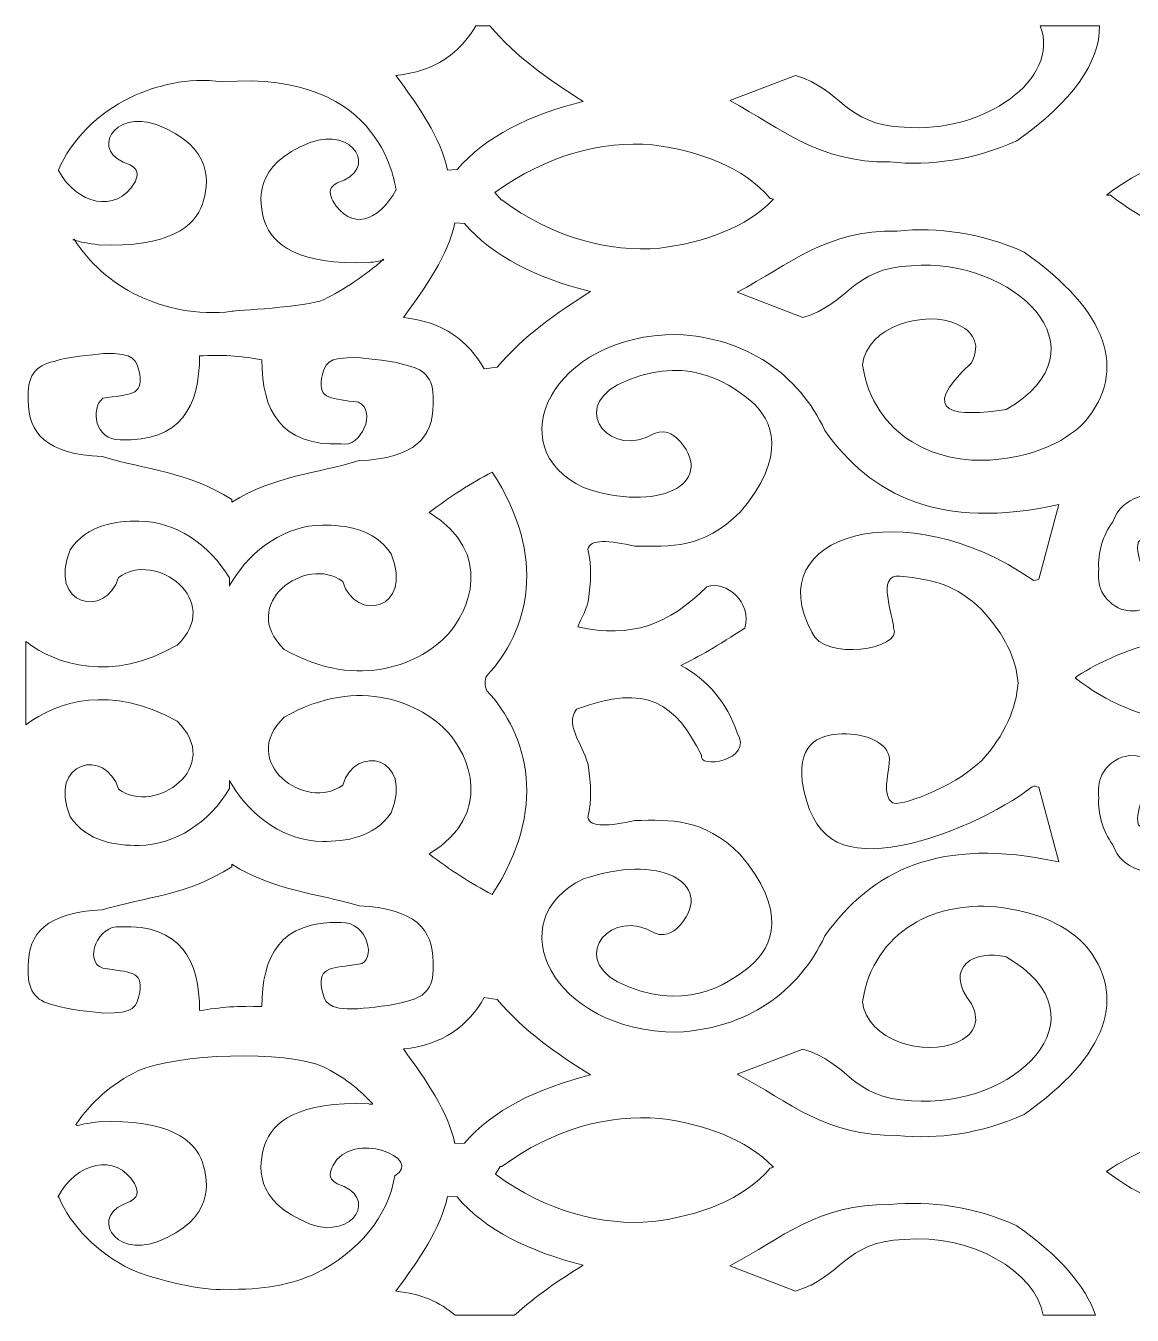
# Model space of a CAD drawing. Header units: millimetres. Extents: x -1200 to 1200, y -590 to 590.
# Drawn here: x -1200 to -187, y -590 to 590 of the extents above; entities that cross this region are included whole.
import ezdxf

# ---------------------------------------------------------------- set-up
doc = ezdxf.new("R2010")
doc.units = ezdxf.units.MM
doc.header["$MEASUREMENT"] = 0
doc.layers.add('Layer 1', color=7, linetype='Continuous')

msp = doc.modelspace()

# ---------------------------------------------------------------- linework, layer by layer
at = {"layer": 'Layer 1', "color": 250, "lineweight": 20}
for points, knots in [([(-775.9781, 589.9318), (-775.9781, 589.9318), (-788.021, 589.9318), (-788.021, 589.9318), (-802.9443, 565.066), (-825.4285, 547.9809), (-861.1898, 544.5518), (-840.2256, 515.7103), (-820.1787, 487.6484), (-814.0749, 457.8819), (-814.0749, 457.8819), (-805.3076, 458.3576), (-805.3076, 458.3576), (-779.2579, 488.5972), (-739.3215, 508.2886), (-689.882, 520.7629), (-721.1553, 540.3065), (-751.1872, 561.3795), (-775.2476, 589.8291), (-775.2476, 589.8291), (-775.9781, 589.9318), (-775.9781, 589.9318)], [0, 0, 0, 0, 0.142857143, 0.142857143, 0.142857143, 0.285714286, 0.285714286, 0.285714286, 0.428571429, 0.428571429, 0.428571429, 0.571428571, 0.571428571, 0.571428571, 0.714285714, 0.714285714, 0.714285714, 0.857142857, 0.857142857, 0.857142857, 1, 1, 1, 1]), ([(-217.1412, 589.9318), (-217.1412, 589.9318), (-271.428, 589.9318), (-271.428, 589.9318), (-252.4008, 541.0465), (-323.4967, 490.9151), (-395.9649, 497.1263), (-451.7402, 499.3249), (-452.6725, 532.2368), (-495.5931, 544.4256), (-495.5931, 544.4256), (-555.5419, 521.4191), (-555.5419, 521.4191), (-507.3106, 495.8034), (-475.1441, 464.5637), (-409.2288, 465.3302), (-371.4525, 461.5596), (-332.7595, 466.9468), (-292.8405, 484.6276), (-242.2624, 520.5175), (-216.9175, 556.1161), (-217.1412, 589.9318)], [0, 0, 0, 0, 0.142857143, 0.142857143, 0.142857143, 0.285714286, 0.285714286, 0.285714286, 0.428571429, 0.428571429, 0.428571429, 0.571428571, 0.571428571, 0.571428571, 0.714285714, 0.714285714, 0.714285714, 0.857142857, 0.857142857, 0.857142857, 1, 1, 1, 1]), ([(-1156.8723, 394.0302), (-1156.5064, 394.2694), (-1156.1393, 394.5085), (-1155.7716, 394.7471), (-1142.7, 373.4179), (-1121.9575, 355.0646), (-1097.4185, 342.9809), (-1074.3199, 332.3846), (-1043.3523, 324.0559), (-1011.095, 328.732), (-1010.3556, 329.2144), (-942.1813, 332.5662), (-927.557, 339.2748), (-909.053, 348.3868), (-889.0637, 361.2262), (-872.7945, 376.2217), (-872.7945, 376.2217), (-872.3009, 375.4002), (-872.3009, 375.4002), (-876.5002, 374.5595), (-881.0704, 373.8448), (-886.0631, 373.2706), (-950.6955, 370.1964), (-974.7809, 390.5956), (-981.1954, 410.3552), (-987.222, 428.9184), (-992.1873, 462.3317), (-939.8145, 483.1352), (-899.4048, 497.6255), (-876.7031, 458.0239), (-914.9767, 446.2852), (-925.2987, 440.842), (-920.8088, 434.2546), (-919.0816, 429.811), (-902.1846, 401.9826), (-877.6731, 409.857), (-860.9903, 440.0775), (-861.9857, 438.9632), (-869.4099, 550.3654), (-1019.9559, 538.6263), (-1052.2123, 543.3023), (-1081.0748, 535.0413), (-1104.1736, 524.4452), (-1134.2416, 509.6386), (-1158.6097, 485.4205), (-1170.1486, 457.8456), (-1170.1486, 457.8456), (-1170.0465, 457.548), (-1170.0465, 457.548), (-1153.4241, 426.3643), (-1117.5616, 417.9284), (-1100.4482, 446.1127), (-1098.7207, 450.5559), (-1094.2306, 457.1436), (-1104.5529, 462.5866), (-1142.8262, 474.3255), (-1120.1252, 513.9272), (-1079.7147, 499.4364), (-1027.3424, 478.6334), (-1032.307, 445.2201), (-1038.3332, 426.6565), (-1044.748, 406.8973), (-1068.8338, 386.4979), (-1133.4662, 389.5723), (-1142.5704, 390.6188), (-1150.2646, 392.1334), (-1156.8723, 394.0302)], [0, 0, 0, 0, 0.045454545, 0.045454545, 0.045454545, 0.090909091, 0.090909091, 0.090909091, 0.136363636, 0.136363636, 0.136363636, 0.181818182, 0.181818182, 0.181818182, 0.227272727, 0.227272727, 0.227272727, 0.272727273, 0.272727273, 0.272727273, 0.318181818, 0.318181818, 0.318181818, 0.363636364, 0.363636364, 0.363636364, 0.409090909, 0.409090909, 0.409090909, 0.454545455, 0.454545455, 0.454545455, 0.5, 0.5, 0.5, 0.545454545, 0.545454545, 0.545454545, 0.590909091, 0.590909091, 0.590909091, 0.636363636, 0.636363636, 0.636363636, 0.681818182, 0.681818182, 0.681818182, 0.727272727, 0.727272727, 0.727272727, 0.772727273, 0.772727273, 0.772727273, 0.818181818, 0.818181818, 0.818181818, 0.863636364, 0.863636364, 0.863636364, 0.909090909, 0.909090909, 0.909090909, 0.954545455, 0.954545455, 0.954545455, 1, 1, 1, 1]), ([(-41.797, 432.7108), (-63.3892, 371.0315), (-149.5375, 388.6012), (-207.0723, 434.9285), (-207.0723, 434.9285), (-210.6809, 434.9762), (-210.6809, 434.9762), (-152.5685, 479.9192), (-67.9083, 495.638), (-47.8659, 432.706), (-47.8659, 432.706), (-41.797, 432.7108), (-41.797, 432.7108)], [0, 0, 0, 0, 0.25, 0.25, 0.25, 0.5, 0.5, 0.5, 0.75, 0.75, 0.75, 1, 1, 1, 1]), ([(-764.9131, 430.507), (-764.9131, 430.507), (-770.6436, 437.2269), (-770.6436, 437.2269), (-723.5302, 471.6732), (-672.786, 484.9693), (-626.3469, 480.903), (-584.6576, 475.8603), (-542.2497, 460.5843), (-518.6441, 431.9324), (-517.6471, 431.689), (-516.6477, 431.4515), (-515.6491, 431.214), (-539.8221, 405.3123), (-580.0296, 391.3078), (-619.591, 386.5235), (-666.1752, 382.4438), (-717.0894, 395.8329), (-764.3262, 430.5177), (-764.3262, 430.5177), (-764.9131, 430.507), (-764.9131, 430.507)], [0, 0, 0, 0, 0.142857143, 0.142857143, 0.142857143, 0.285714286, 0.285714286, 0.285714286, 0.428571429, 0.428571429, 0.428571429, 0.571428571, 0.571428571, 0.571428571, 0.714285714, 0.714285714, 0.714285714, 0.857142857, 0.857142857, 0.857142857, 1, 1, 1, 1]), ([(-798.5523, 409.0683), (-772.5023, 378.8284), (-732.5666, 359.137), (-683.1259, 346.663), (-714.3997, 327.1194), (-744.4329, 306.0463), (-768.4915, 277.5972), (-768.4915, 277.5972), (-780.3417, 275.9309), (-780.3417, 275.9309), (-795.2575, 301.643), (-817.9288, 319.3739), (-854.4349, 322.8741), (-833.4691, 351.7151), (-813.424, 379.7772), (-807.3197, 409.544), (-807.3197, 409.544), (-798.5523, 409.0683), (-798.5523, 409.0683)], [0, 0, 0, 0, 0.166666667, 0.166666667, 0.166666667, 0.333333333, 0.333333333, 0.333333333, 0.5, 0.5, 0.5, 0.666666667, 0.666666667, 0.666666667, 0.833333333, 0.833333333, 0.833333333, 1, 1, 1, 1]), ([(-548.7874, 346.0066), (-548.7874, 346.0066), (-488.8375, 323), (-488.8375, 323), (-445.9176, 335.1891), (-444.9842, 368.101), (-389.2095, 370.2996), (-296.8044, 378.2195), (-206.607, 294.5335), (-302.6736, 238.6316), (-348.1178, 232.2904), (-385.7603, 233.5505), (-334.3649, 281.6197), (-324.8225, 299.9441), (-334.5249, 310.8635), (-347.0993, 316.6449), (-376.8047, 330.3023), (-430.203, 315.1504), (-434.0671, 279.6584), (-424.4071, 214.5082), (-365.5461, 185.6533), (-306.614, 193.5769), (-279.8283, 197.178), (-252.6445, 205.5555), (-230.8245, 227.2242), (-190.811, 274.983), (-209.6485, 328.5586), (-286.0858, 382.7978), (-326.0042, 400.4787), (-364.6964, 405.8663), (-402.4732, 402.0958), (-468.3894, 402.8617), (-500.555, 371.6226), (-548.7874, 346.0066)], [0, 0, 0, 0, 0.090909091, 0.090909091, 0.090909091, 0.181818182, 0.181818182, 0.181818182, 0.272727273, 0.272727273, 0.272727273, 0.363636364, 0.363636364, 0.363636364, 0.454545455, 0.454545455, 0.454545455, 0.545454545, 0.545454545, 0.545454545, 0.636363636, 0.636363636, 0.636363636, 0.727272727, 0.727272727, 0.727272727, 0.818181818, 0.818181818, 0.818181818, 0.909090909, 0.909090909, 0.909090909, 1, 1, 1, 1]), ([(-541.7735, 38.7598), (-565.8017, 23.0777), (-584.7825, 12.0932), (-600.4045, 4.597), (-576.3284, -8.0975), (-558.2709, -29.5192), (-548.8183, -57.1465), (-532.8774, -83.0495), (-586.0565, -90.5887), (-581.4514, -77.4404), (-605.2885, -30.8306), (-630.8755, -10.8109), (-695.8583, -35.602), (-707.8871, -50.4531), (-687.5304, -70.7854), (-685.0481, -88.4981), (-682.9823, -103.2359), (-681.4652, -118.2291), (-685.6956, -134.4677), (-683.1566, -144.124), (-666.1514, -142.5142), (-642.4908, -137.2693), (-609.3743, -137.1083), (-580.6861, -134.2971), (-546.0292, -168.4255), (-502.8521, -219.4689), (-515.1778, -252.6796), (-537.3552, -270.9595), (-558.1903, -288.1328), (-599.2534, -314.2142), (-658.3922, -284.9125), (-701.9646, -261.2756), (-663.4748, -216.5558), (-624.8255, -240.2514), (-611.3982, -245.1421), (-605.4283, -237.1165), (-600.6139, -232.7716), (-568.5842, -193.8147), (-621.6592, -167.2887), (-689.4746, -190.8254), (-767.7857, -227.6952), (-718.9076, -330.6849), (-604.0439, -331.0061), (-539.9235, -327.8793), (-492.8251, -294.5546), (-468.5623, -243.0237), (-426.0513, -183.1064), (-363.1546, -151.3672), (-254.5583, -175.2847), (-254.5583, -175.2847), (-272.6807, -106.9647), (-272.6807, -106.9647), (-274.8326, -106.6647), (-276.5803, -104.9499), (-278.7712, -106.6266), (-306.0957, -127.5349), (-360.0146, -155.004), (-408.1869, -161.7309), (-453.4402, -168.0502), (-480.9318, -154.6945), (-489.2338, -101.7729), (-493.7009, -64.5879), (-471.1394, -57.4973), (-448.7471, -58.0871), (-427.6789, -58.6418), (-407.4847, -68.2777), (-409.6202, -84.2311), (-410.5984, -96.0557), (-416.2504, -114.5719), (-406.7286, -121.1746), (-401.5445, -124.7694), (-353.5692, -109.4012), (-324.9952, -82.4554), (-303.6901, -59.4511), (-293.5399, -34.3148), (-291.6765, -11.7536), (-293.5399, 10.8078), (-303.6901, 32.5161), (-324.9952, 55.5204), (-349.1731, 78.3207), (-367.6612, 83.0322), (-399.8509, 86.1751), (-422.617, 88.3981), (-405.0297, 49.2301), (-405.8276, 38.855), (-396.4656, 19.475), (-469.9521, 7.9056), (-480.4851, 35.0033), (-529.4594, 124.5704), (-394.9868, 163.467), (-278.7712, 83.1205), (-276.5803, 81.4438), (-274.8326, 83.1584), (-272.6807, 83.4582), (-272.6807, 83.4582), (-254.5583, 151.7786), (-254.5583, 151.7786), (-363.1546, 127.8607), (-426.0513, 159.6003), (-468.5623, 219.5174), (-492.8251, 271.0482), (-539.9235, 304.3729), (-604.0439, 307.4999), (-718.9076, 307.1788), (-767.7857, 204.1887), (-689.4746, 167.319), (-621.6592, 143.7824), (-568.5842, 170.3082), (-600.6139, 209.2652), (-605.4283, 213.61), (-611.3982, 221.6356), (-624.8255, 216.7449), (-663.4748, 193.0497), (-701.9646, 237.7695), (-658.3922, 261.4061), (-599.2534, 290.7078), (-558.1903, 264.6266), (-537.3552, 247.4534), (-515.1778, 229.1732), (-502.8521, 195.9624), (-546.0292, 144.919), (-580.6861, 110.7909), (-609.3743, 113.6018), (-642.4908, 113.7629), (-666.1514, 119.0077), (-683.1566, 120.6179), (-685.6956, 110.9615), (-681.4652, 94.7227), (-682.9823, 79.7295), (-685.0481, 64.9917), (-686.184, 56.8865), (-691.061, 48.2336), (-694.8668, 39.8071), (-644.8957, 29.1918), (-611.6619, 41.8671), (-576.7448, 76.375), (-558.8743, 82.8858), (-535.1303, 62.0941), (-541.7735, 38.7598)], [0, 0, 0, 0, 0.02173913, 0.02173913, 0.02173913, 0.043478261, 0.043478261, 0.043478261, 0.065217391, 0.065217391, 0.065217391, 0.086956522, 0.086956522, 0.086956522, 0.108695652, 0.108695652, 0.108695652, 0.130434783, 0.130434783, 0.130434783, 0.152173913, 0.152173913, 0.152173913, 0.173913043, 0.173913043, 0.173913043, 0.195652174, 0.195652174, 0.195652174, 0.217391304, 0.217391304, 0.217391304, 0.239130435, 0.239130435, 0.239130435, 0.260869565, 0.260869565, 0.260869565, 0.282608696, 0.282608696, 0.282608696, 0.304347826, 0.304347826, 0.304347826, 0.326086957, 0.326086957, 0.326086957, 0.347826087, 0.347826087, 0.347826087, 0.369565217, 0.369565217, 0.369565217, 0.391304348, 0.391304348, 0.391304348, 0.413043478, 0.413043478, 0.413043478, 0.434782609, 0.434782609, 0.434782609, 0.456521739, 0.456521739, 0.456521739, 0.47826087, 0.47826087, 0.47826087, 0.5, 0.5, 0.5, 0.52173913, 0.52173913, 0.52173913, 0.543478261, 0.543478261, 0.543478261, 0.565217391, 0.565217391, 0.565217391, 0.586956522, 0.586956522, 0.586956522, 0.608695652, 0.608695652, 0.608695652, 0.630434783, 0.630434783, 0.630434783, 0.652173913, 0.652173913, 0.652173913, 0.673913043, 0.673913043, 0.673913043, 0.695652174, 0.695652174, 0.695652174, 0.717391304, 0.717391304, 0.717391304, 0.739130435, 0.739130435, 0.739130435, 0.760869565, 0.760869565, 0.760869565, 0.782608696, 0.782608696, 0.782608696, 0.804347826, 0.804347826, 0.804347826, 0.826086957, 0.826086957, 0.826086957, 0.847826087, 0.847826087, 0.847826087, 0.869565217, 0.869565217, 0.869565217, 0.891304348, 0.891304348, 0.891304348, 0.913043478, 0.913043478, 0.913043478, 0.934782609, 0.934782609, 0.934782609, 0.956521739, 0.956521739, 0.956521739, 0.97826087, 0.97826087, 0.97826087, 1, 1, 1, 1]), ([(-984.0523, 284.1119), (-983.8408, 238.3727), (-967.1617, 205.1201), (-911.354, 207.2971), (-893.3686, 203.0661), (-878.1029, 237.6913), (-895.471, 245.3449), (-919.3673, 249.0488), (-932.6702, 247.516), (-929.2327, 267.2784), (-926.0728, 280.7035), (-925.308, 286.9389), (-896.0935, 286.2934), (-883.7814, 284.6136), (-865.4427, 283.9851), (-850.768, 279.0181), (-833.2673, 275.3728), (-825.7381, 265.3559), (-827.25, 243.4306), (-826.6329, 213.6983), (-844.3618, 193.9454), (-894.7888, 191.9815), (-934.7755, 179.96), (-971.7416, 178.4959), (-1011.479, 153.876), (-1011.479, 153.876), (-1011.4805, 156.316), (-1011.4805, 156.316), (-1051.9851, 182.1573), (-1089.5248, 183.4634), (-1130.1853, 195.6882), (-1180.6131, 197.6521), (-1198.3414, 217.4045), (-1197.725, 247.1375), (-1199.2371, 269.0617), (-1191.7072, 279.0798), (-1174.2068, 282.7251), (-1159.532, 287.6912), (-1141.1931, 288.3199), (-1128.8817, 289.9998), (-1099.6675, 290.6456), (-1098.9027, 284.4104), (-1095.7423, 270.9849), (-1092.3048, 251.2225), (-1105.6079, 252.755), (-1129.504, 249.0512), (-1140.83, 239.7968), (-1137.0462, 210.6579), (-1113.6201, 211.0033), (-1057.8132, 208.8263), (-1041.1344, 242.0792), (-1040.9224, 287.8184), (-1021.9655, 289.1216), (-1003.0086, 287.8863), (-984.0523, 284.1119)], [0, 0, 0, 0, 0.055555556, 0.055555556, 0.055555556, 0.111111111, 0.111111111, 0.111111111, 0.166666667, 0.166666667, 0.166666667, 0.222222222, 0.222222222, 0.222222222, 0.277777778, 0.277777778, 0.277777778, 0.333333333, 0.333333333, 0.333333333, 0.388888889, 0.388888889, 0.388888889, 0.444444444, 0.444444444, 0.444444444, 0.5, 0.5, 0.5, 0.555555556, 0.555555556, 0.555555556, 0.611111111, 0.611111111, 0.611111111, 0.666666667, 0.666666667, 0.666666667, 0.722222222, 0.722222222, 0.722222222, 0.777777778, 0.777777778, 0.777777778, 0.833333333, 0.833333333, 0.833333333, 0.888888889, 0.888888889, 0.888888889, 0.944444444, 0.944444444, 0.944444444, 1, 1, 1, 1]), ([(-1200.0421, 26.4057), (-1200.0421, 26.4057), (-1200.0421, -49.911), (-1200.0421, -49.911), (-1172.185, -28.4024), (-1121.273, -12.402), (-1061.5521, -46.4994), (-1018.2931, -87.532), (-1081.5904, -133.8136), (-1115.127, -108.5803), (-1126.4625, -70.4346), (-1180.3158, -82.8084), (-1159.5003, -133.8902), (-1143.6901, -157.1117), (-1117.3192, -160.2927), (-1096.4894, -160.1455), (-1063.0951, -159.9073), (-1032.1881, -139.0145), (-1013.5621, -108.1636), (-1013.5621, -108.1636), (-1013.5693, -100.7483), (-1013.5693, -100.7483), (-1012.8699, -102.0034), (-1012.1489, -103.2391), (-1011.4093, -104.4634), (-1011.4079, -104.4605), (-1011.4072, -104.4587), (-1011.4054, -104.4556), (-1011.4054, -104.4556), (-1011.4054, -104.4702), (-1011.4054, -104.4702), (-992.7787, -135.3146), (-961.8753, -156.201), (-928.487, -156.4382), (-907.6562, -156.5862), (-881.2853, -153.4053), (-865.4749, -130.1835), (-844.6594, -79.1015), (-898.5122, -66.7285), (-909.8484, -104.874), (-943.3834, -130.1069), (-1006.6819, -83.8258), (-963.422, -42.7931), (-894.2385, -3.2934), (-836.8682, -31.0252), (-813.4769, -56.6677), (-795.5961, -76.2683), (-769.9231, -130.6402), (-830.6577, -167.959), (-811.5195, -183.024), (-792.3812, -194.7787), (-773.2419, -205.0292), (-721.9185, -127.8604), (-739.8676, -59.0461), (-778.0535, -18.5258), (-780.0485, -13.6425), (-780.3715, -9.2095), (-778.0526, -4.9807), (-739.8669, 35.5401), (-721.9189, 104.3547), (-773.2419, 181.5231), (-792.3812, 171.2722), (-811.5195, 159.5179), (-830.6577, 144.4529), (-769.9231, 107.1337), (-795.5961, 52.7621), (-813.4769, 33.1612), (-836.8682, 7.5191), (-894.2385, -20.213), (-963.422, 19.2867), (-1006.6819, 60.3193), (-943.3834, 106.6006), (-909.8484, 81.3679), (-898.5122, 43.2221), (-844.6594, 55.5951), (-865.4749, 106.6771), (-881.2853, 129.899), (-907.6562, 133.0801), (-928.487, 132.932), (-961.8753, 132.6947), (-992.7787, 111.8082), (-1011.4054, 80.9641), (-1011.4054, 80.9641), (-1011.4054, 80.9491), (-1011.4054, 80.9491), (-1011.4072, 80.9524), (-1011.4079, 80.9541), (-1011.4093, 80.957), (-1012.1489, 79.733), (-1012.8699, 78.4969), (-1013.5693, 77.2421), (-1013.5693, 77.2421), (-1013.5621, 84.6573), (-1013.5621, 84.6573), (-1032.1881, 115.5084), (-1063.0951, 136.4009), (-1096.4894, 136.639), (-1117.3192, 136.7863), (-1143.6901, 133.6052), (-1159.5003, 110.3841), (-1180.3158, 59.3019), (-1126.4625, 46.9285), (-1115.127, 85.0738), (-1081.5904, 110.3071), (-1018.2931, 64.0259), (-1061.5521, 22.9932), (-1121.273, -11.1044), (-1172.185, 4.897), (-1200.0421, 26.4057)], [0, 0, 0, 0, 0.027777778, 0.027777778, 0.027777778, 0.055555556, 0.055555556, 0.055555556, 0.083333333, 0.083333333, 0.083333333, 0.111111111, 0.111111111, 0.111111111, 0.138888889, 0.138888889, 0.138888889, 0.166666667, 0.166666667, 0.166666667, 0.194444444, 0.194444444, 0.194444444, 0.222222222, 0.222222222, 0.222222222, 0.25, 0.25, 0.25, 0.277777778, 0.277777778, 0.277777778, 0.305555556, 0.305555556, 0.305555556, 0.333333333, 0.333333333, 0.333333333, 0.361111111, 0.361111111, 0.361111111, 0.388888889, 0.388888889, 0.388888889, 0.416666667, 0.416666667, 0.416666667, 0.444444444, 0.444444444, 0.444444444, 0.472222222, 0.472222222, 0.472222222, 0.5, 0.5, 0.5, 0.527777778, 0.527777778, 0.527777778, 0.555555556, 0.555555556, 0.555555556, 0.583333333, 0.583333333, 0.583333333, 0.611111111, 0.611111111, 0.611111111, 0.638888889, 0.638888889, 0.638888889, 0.666666667, 0.666666667, 0.666666667, 0.694444444, 0.694444444, 0.694444444, 0.722222222, 0.722222222, 0.722222222, 0.75, 0.75, 0.75, 0.777777778, 0.777777778, 0.777777778, 0.805555556, 0.805555556, 0.805555556, 0.833333333, 0.833333333, 0.833333333, 0.861111111, 0.861111111, 0.861111111, 0.888888889, 0.888888889, 0.888888889, 0.916666667, 0.916666667, 0.916666667, 0.944444444, 0.944444444, 0.944444444, 0.972222222, 0.972222222, 0.972222222, 1, 1, 1, 1]), ([(-145.5304, 162.8442), (-172.1675, 162.3056), (-195.9535, 160.9381), (-205.1371, 135.967), (-214.2489, 123.2082), (-218.8769, 107.6305), (-217.8575, 93.0098), (-219.3094, 78.3889), (-215.6427, 63.8235), (-196.6824, 55.7937), (-175.0462, 49.8956), (-169.854, 62.6902), (-169.746, 70.4583), (-169.566, 83.4031), (-186.3175, 102.4353), (-181.4601, 117.9968), (-165.5476, 128.4992), (-152.812, 129.2219), (-142.3977, 122.8004), (-128.1257, 114.0001), (-111.4662, 93.4454), (-110.4565, 62.9188), (-108.5395, 59.0317), (-105.0246, 54.6453), (-95.9238, 52.8844), (-81.4749, 46.0893), (-61.1606, 40.0748), (-51.3318, 31.7804), (-43.0357, 24.7784), (-36.5628, 17.2101), (-31.9128, 9.0749), (-29.5481, 3.8645), (-28.0037, -0.7076), (-27.0955, -4.9807), (-27.0955, -4.9807), (-26.1696, -4.9807), (-26.1696, -4.9807), (-26.0139, -7.2423), (-25.9964, -9.4801), (-26.1476, -11.7536), (-25.9964, -14.0273), (-26.0139, -16.264), (-26.1696, -18.5258), (-26.1696, -18.5258), (-27.0953, -18.5258), (-27.0953, -18.5258), (-28.0037, -22.7988), (-29.5481, -27.3708), (-31.9128, -32.5814), (-36.5628, -40.7165), (-43.0357, -48.2849), (-51.3318, -55.2869), (-61.1606, -63.5812), (-81.4749, -69.5957), (-95.9238, -76.3905), (-105.0246, -78.1516), (-108.5395, -82.5378), (-110.4565, -86.425), (-111.4662, -116.9517), (-128.1257, -137.5065), (-142.3977, -146.3069), (-152.812, -152.728), (-165.5476, -152.0053), (-181.4601, -141.5032), (-186.3175, -125.9416), (-169.566, -106.9096), (-169.746, -93.9648), (-169.854, -86.1966), (-175.0462, -73.402), (-196.6824, -79.3001), (-215.6427, -87.3299), (-219.3094, -101.8953), (-217.8575, -116.5162), (-218.8769, -131.137), (-214.2489, -146.7143), (-205.1371, -159.4733), (-195.9535, -184.4445), (-172.1675, -185.812), (-145.5304, -186.3506), (-118.8511, -163.8832), (-57.9349, -112.1843), (3.5644, -111.6949), (47.9744, -111.7435), (99.807, -135.8938), (153.7555, -186.4894), (180.3923, -185.9509), (204.1772, -184.5824), (213.3618, -159.612), (222.4735, -146.8533), (227.1024, -131.2755), (226.0825, -116.655), (227.5347, -102.0341), (223.868, -87.4685), (204.9068, -79.4386), (183.2715, -73.5405), (178.0791, -86.3355), (177.9713, -94.1036), (177.7907, -107.0481), (194.5426, -126.0806), (189.6845, -141.6418), (173.7724, -152.1442), (161.0367, -152.8669), (150.6223, -146.4455), (136.3506, -137.6453), (119.6908, -117.0902), (118.6814, -86.5632), (116.7639, -82.6763), (113.25, -78.2903), (104.1487, -76.5287), (89.6993, -69.7342), (69.3848, -63.7198), (59.5568, -55.4257), (51.2605, -48.4237), (44.7875, -40.8557), (40.1374, -32.7196), (37.7729, -27.5095), (36.2283, -22.9373), (35.3206, -18.6644), (35.3206, -18.6644), (34.3944, -18.6644), (34.3944, -18.6644), (34.2387, -16.4033), (34.2213, -14.1655), (34.3724, -11.8914), (34.2213, -9.618), (34.2387, -7.3805), (34.3944, -5.1192), (34.3944, -5.1192), (35.3199, -5.1192), (35.3199, -5.1192), (36.2283, -0.8465), (37.7729, 3.7257), (40.1374, 8.9361), (44.7875, 17.0719), (51.2605, 24.6399), (59.5568, 31.6419), (69.3848, 39.936), (89.6993, 45.9504), (104.1487, 52.7449), (113.25, 54.5066), (116.7639, 58.8925), (118.6814, 62.7794), (119.6908, 93.3065), (136.3506, 113.8619), (150.6223, 122.6619), (161.0367, 129.0831), (173.7724, 128.3604), (189.6845, 117.8581), (194.5426, 102.2968), (177.7907, 83.2646), (177.9713, 70.3198), (178.0791, 62.5518), (183.2715, 49.757), (204.9068, 55.655), (223.868, 63.6847), (227.5347, 78.2506), (226.0825, 92.8715), (227.1024, 107.492), (222.4735, 123.0695), (213.3618, 135.8284), (204.1772, 160.799), (180.3923, 162.1671), (153.7555, 162.7056), (57.7717, 61.0189), (-57.8568, 62.78), (-145.5304, 162.8442)], [0, 0, 0, 0, 0.018181818, 0.018181818, 0.018181818, 0.036363636, 0.036363636, 0.036363636, 0.054545455, 0.054545455, 0.054545455, 0.072727273, 0.072727273, 0.072727273, 0.090909091, 0.090909091, 0.090909091, 0.109090909, 0.109090909, 0.109090909, 0.127272727, 0.127272727, 0.127272727, 0.145454545, 0.145454545, 0.145454545, 0.163636364, 0.163636364, 0.163636364, 0.181818182, 0.181818182, 0.181818182, 0.2, 0.2, 0.2, 0.218181818, 0.218181818, 0.218181818, 0.236363636, 0.236363636, 0.236363636, 0.254545455, 0.254545455, 0.254545455, 0.272727273, 0.272727273, 0.272727273, 0.290909091, 0.290909091, 0.290909091, 0.309090909, 0.309090909, 0.309090909, 0.327272727, 0.327272727, 0.327272727, 0.345454545, 0.345454545, 0.345454545, 0.363636364, 0.363636364, 0.363636364, 0.381818182, 0.381818182, 0.381818182, 0.4, 0.4, 0.4, 0.418181818, 0.418181818, 0.418181818, 0.436363636, 0.436363636, 0.436363636, 0.454545455, 0.454545455, 0.454545455, 0.472727273, 0.472727273, 0.472727273, 0.490909091, 0.490909091, 0.490909091, 0.509090909, 0.509090909, 0.509090909, 0.527272727, 0.527272727, 0.527272727, 0.545454545, 0.545454545, 0.545454545, 0.563636364, 0.563636364, 0.563636364, 0.581818182, 0.581818182, 0.581818182, 0.6, 0.6, 0.6, 0.618181818, 0.618181818, 0.618181818, 0.636363636, 0.636363636, 0.636363636, 0.654545455, 0.654545455, 0.654545455, 0.672727273, 0.672727273, 0.672727273, 0.690909091, 0.690909091, 0.690909091, 0.709090909, 0.709090909, 0.709090909, 0.727272727, 0.727272727, 0.727272727, 0.745454545, 0.745454545, 0.745454545, 0.763636364, 0.763636364, 0.763636364, 0.781818182, 0.781818182, 0.781818182, 0.8, 0.8, 0.8, 0.818181818, 0.818181818, 0.818181818, 0.836363636, 0.836363636, 0.836363636, 0.854545455, 0.854545455, 0.854545455, 0.872727273, 0.872727273, 0.872727273, 0.890909091, 0.890909091, 0.890909091, 0.909090909, 0.909090909, 0.909090909, 0.927272727, 0.927272727, 0.927272727, 0.945454545, 0.945454545, 0.945454545, 0.963636364, 0.963636364, 0.963636364, 0.981818182, 0.981818182, 0.981818182, 1, 1, 1, 1]), ([(-72.783, -5.7883), (-110.6814, 60.6178), (-209.9084, 14.3335), (-239.6067, -6.8071), (-181.4941, -51.7498), (-108.7286, -63.1842), (-73.393, -7.1077), (-73.393, -7.1077), (-72.783, -5.7883), (-72.783, -5.7883)], [0, 0, 0, 0, 0.333333333, 0.333333333, 0.333333333, 0.666666667, 0.666666667, 0.666666667, 1, 1, 1, 1]), ([(-984.0523, -307.6183), (-983.8408, -261.8791), (-967.1617, -228.6262), (-911.354, -230.8032), (-886.9566, -229.2834), (-877.9944, -266.9426), (-895.471, -268.8514), (-919.3673, -272.5552), (-932.6702, -271.0225), (-929.2327, -290.7848), (-926.0728, -304.21), (-925.308, -310.4454), (-896.0935, -309.7995), (-883.7814, -308.1201), (-865.4427, -307.4916), (-850.768, -302.5245), (-833.2673, -298.8789), (-825.7381, -288.8622), (-827.25, -266.937), (-826.6329, -237.2047), (-844.3618, -217.4519), (-894.7888, -215.4877), (-934.7755, -203.4664), (-971.7416, -202.0023), (-1011.479, -177.3822), (-1011.479, -177.3822), (-1011.4805, -179.8224), (-1011.4805, -179.8224), (-1051.9851, -205.6634), (-1089.5248, -206.9698), (-1130.1853, -219.1947), (-1180.6131, -221.1585), (-1198.3414, -240.911), (-1197.725, -270.644), (-1199.2371, -292.5681), (-1191.7072, -302.5862), (-1174.2068, -306.2315), (-1159.532, -311.1976), (-1141.1931, -311.8263), (-1128.8817, -313.5062), (-1099.6675, -314.1521), (-1098.9027, -307.9165), (-1095.7423, -294.4914), (-1092.3048, -274.7287), (-1105.6079, -276.2614), (-1129.504, -272.5576), (-1147.769, -266.0439), (-1133.8663, -232.4552), (-1113.6201, -234.5097), (-1057.8132, -232.3328), (-1041.1344, -265.5853), (-1040.9224, -311.3246), (-1022.7745, -308.2526), (-1003.9256, -306.772), (-984.0523, -307.6183)], [0, 0, 0, 0, 0.055555556, 0.055555556, 0.055555556, 0.111111111, 0.111111111, 0.111111111, 0.166666667, 0.166666667, 0.166666667, 0.222222222, 0.222222222, 0.222222222, 0.277777778, 0.277777778, 0.277777778, 0.333333333, 0.333333333, 0.333333333, 0.388888889, 0.388888889, 0.388888889, 0.444444444, 0.444444444, 0.444444444, 0.5, 0.5, 0.5, 0.555555556, 0.555555556, 0.555555556, 0.611111111, 0.611111111, 0.611111111, 0.666666667, 0.666666667, 0.666666667, 0.722222222, 0.722222222, 0.722222222, 0.777777778, 0.777777778, 0.777777778, 0.833333333, 0.833333333, 0.833333333, 0.888888889, 0.888888889, 0.888888889, 0.944444444, 0.944444444, 0.944444444, 1, 1, 1, 1]), ([(-548.7874, -369.513), (-548.7874, -369.513), (-488.8375, -346.5064), (-488.8375, -346.5064), (-445.9176, -358.6955), (-444.9842, -391.6072), (-389.2095, -393.8057), (-296.8044, -401.726), (-206.607, -318.04), (-302.6736, -262.1381), (-330.8948, -255.1112), (-361.2852, -270.7704), (-334.3649, -305.1261), (-324.8225, -323.4505), (-334.5249, -334.3699), (-347.0993, -340.1512), (-376.8047, -353.8084), (-430.203, -338.6565), (-434.0671, -303.1648), (-424.4071, -238.0144), (-365.5461, -209.1595), (-306.614, -217.083), (-279.8283, -220.6844), (-252.6445, -229.0619), (-230.8245, -250.7307), (-190.811, -298.4895), (-209.6485, -352.065), (-286.0858, -406.304), (-326.0042, -423.9851), (-364.6964, -429.3727), (-402.4732, -425.602), (-468.3894, -426.3682), (-500.555, -395.1287), (-548.7874, -369.513)], [0, 0, 0, 0, 0.090909091, 0.090909091, 0.090909091, 0.181818182, 0.181818182, 0.181818182, 0.272727273, 0.272727273, 0.272727273, 0.363636364, 0.363636364, 0.363636364, 0.454545455, 0.454545455, 0.454545455, 0.545454545, 0.545454545, 0.545454545, 0.636363636, 0.636363636, 0.636363636, 0.727272727, 0.727272727, 0.727272727, 0.818181818, 0.818181818, 0.818181818, 0.909090909, 0.909090909, 0.909090909, 1, 1, 1, 1]), ([(-798.5523, -432.5748), (-772.5023, -402.3347), (-732.5666, -382.6434), (-683.1259, -370.1694), (-714.3997, -350.6258), (-744.4329, -329.5524), (-768.4915, -301.1036), (-768.4915, -301.1036), (-780.3417, -299.4373), (-780.3417, -299.4373), (-795.2575, -325.1493), (-817.9288, -342.8803), (-854.4349, -346.3806), (-833.4691, -375.2213), (-813.424, -403.2835), (-807.3197, -433.0503), (-807.3197, -433.0503), (-798.5523, -432.5748), (-798.5523, -432.5748)], [0, 0, 0, 0, 0.166666667, 0.166666667, 0.166666667, 0.333333333, 0.333333333, 0.333333333, 0.5, 0.5, 0.5, 0.666666667, 0.666666667, 0.666666667, 0.833333333, 0.833333333, 0.833333333, 1, 1, 1, 1]), ([(-1018.8736, -566.3839), (-981.0792, -566.8712), (-957.4103, -562.2539), (-934.3121, -551.6575), (-896.2496, -532.9143), (-867.6922, -499.0918), (-862.3631, -462.4694), (-834.5657, -447.0727), (-901.337, -419.181), (-919.0816, -453.3174), (-920.8088, -457.761), (-925.2987, -464.3482), (-914.9767, -469.7916), (-876.7031, -481.5304), (-899.4048, -521.132), (-939.8145, -506.6416), (-992.1873, -485.8381), (-987.222, -452.4245), (-981.1954, -433.8615), (-974.7809, -414.102), (-950.6955, -393.7028), (-886.0631, -396.777), (-885.0017, -396.899), (-883.9653, -397.0292), (-882.9413, -397.164), (-882.9413, -397.164), (-882.7956, -396.3928), (-882.7956, -396.3928), (-894.9458, -382.8551), (-910.3155, -371.2715), (-927.557, -362.781), (-961.6182, -347.1559), (-1063.4021, -350.8824), (-1097.4185, -366.4872), (-1120.958, -378.0785), (-1141.0031, -395.4388), (-1154.1363, -415.6616), (-1154.1363, -415.6616), (-1153.1511, -416.5379), (-1153.1511, -416.5379), (-1147.4129, -415.1031), (-1140.9126, -413.9345), (-1133.4662, -413.0784), (-1068.8338, -410.0042), (-1044.748, -430.4037), (-1038.3332, -450.1629), (-1032.307, -468.7262), (-1027.3424, -502.1395), (-1079.7147, -522.9428), (-1120.1252, -537.4337), (-1142.8262, -497.8318), (-1104.5529, -486.093), (-1094.2306, -480.6498), (-1098.7207, -474.0624), (-1100.4482, -469.6191), (-1117.7547, -441.1172), (-1154.2384, -450.0615), (-1170.6043, -482.1132), (-1170.6043, -482.1132), (-1170.6163, -482.1065), (-1170.6163, -482.1065), (-1170.6163, -482.1065), (-1170.2278, -481.1619), (-1170.2278, -481.1619), (-1158.7216, -508.8149), (-1134.3106, -533.111), (-1104.1736, -547.9514), (-1083.361, -557.4986), (-1033.8797, -568.5345), (-1018.8736, -566.3839)], [0, 0, 0, 0, 0.043478261, 0.043478261, 0.043478261, 0.086956522, 0.086956522, 0.086956522, 0.130434783, 0.130434783, 0.130434783, 0.173913043, 0.173913043, 0.173913043, 0.217391304, 0.217391304, 0.217391304, 0.260869565, 0.260869565, 0.260869565, 0.304347826, 0.304347826, 0.304347826, 0.347826087, 0.347826087, 0.347826087, 0.391304348, 0.391304348, 0.391304348, 0.434782609, 0.434782609, 0.434782609, 0.47826087, 0.47826087, 0.47826087, 0.52173913, 0.52173913, 0.52173913, 0.565217391, 0.565217391, 0.565217391, 0.608695652, 0.608695652, 0.608695652, 0.652173913, 0.652173913, 0.652173913, 0.695652174, 0.695652174, 0.695652174, 0.739130435, 0.739130435, 0.739130435, 0.782608696, 0.782608696, 0.782608696, 0.826086957, 0.826086957, 0.826086957, 0.869565217, 0.869565217, 0.869565217, 0.913043478, 0.913043478, 0.913043478, 0.956521739, 0.956521739, 0.956521739, 1, 1, 1, 1]), ([(-43.8572, -457.4639), (-81.7558, -391.0577), (-180.9826, -437.3419), (-210.6809, -458.4826), (-152.5685, -503.4254), (-79.803, -514.8597), (-44.4675, -458.7832), (-44.4675, -458.7832), (-43.8572, -457.4639), (-43.8572, -457.4639)], [0, 0, 0, 0, 0.333333333, 0.333333333, 0.333333333, 0.666666667, 0.666666667, 0.666666667, 1, 1, 1, 1]), ([(-770.1502, -461.091), (-770.1502, -461.091), (-765.9026, -453.9884), (-765.9026, -453.9884), (-765.9026, -453.9884), (-764.3262, -454.024), (-764.3262, -454.024), (-717.0894, -419.3393), (-666.1752, -405.95), (-619.591, -410.03), (-580.0296, -414.8143), (-539.8221, -428.8186), (-515.6491, -454.7204), (-516.6477, -454.9579), (-517.6471, -455.1955), (-518.6441, -455.4389), (-542.2497, -484.0908), (-584.6576, -499.3665), (-626.3469, -504.4091), (-672.6242, -508.4614), (-723.1757, -495.2701), (-770.1502, -461.091)], [0, 0, 0, 0, 0.142857143, 0.142857143, 0.142857143, 0.285714286, 0.285714286, 0.285714286, 0.428571429, 0.428571429, 0.428571429, 0.571428571, 0.571428571, 0.571428571, 0.714285714, 0.714285714, 0.714285714, 0.857142857, 0.857142857, 0.857142857, 1, 1, 1, 1]), ([(-807.1341, -590.0682), (-807.1341, -590.0682), (-752.6632, -590.0682), (-752.6632, -590.0682), (-733.4692, -572.6608), (-711.9871, -558.0834), (-689.882, -544.2692), (-739.3215, -531.7949), (-779.2579, -512.1036), (-805.3076, -481.864), (-805.3076, -481.864), (-814.0749, -481.3884), (-814.0749, -481.3884), (-820.1787, -511.1546), (-840.2256, -539.2167), (-861.1898, -568.058), (-838.1838, -570.2641), (-820.6723, -578.1228), (-807.1341, -590.0682)], [0, 0, 0, 0, 0.166666667, 0.166666667, 0.166666667, 0.333333333, 0.333333333, 0.333333333, 0.5, 0.5, 0.5, 0.666666667, 0.666666667, 0.666666667, 0.833333333, 0.833333333, 0.833333333, 1, 1, 1, 1]), ([(-268.8595, -590.0682), (-268.8595, -590.0682), (-220.9593, -590.0682), (-220.9593, -590.0682), (-229.7719, -563.3878), (-253.7842, -535.8479), (-292.8405, -508.134), (-332.7595, -490.4529), (-371.4525, -485.0658), (-409.2288, -488.8366), (-475.1441, -488.0698), (-507.3106, -519.3095), (-555.5419, -544.9255), (-555.5419, -544.9255), (-495.5931, -567.932), (-495.5931, -567.932), (-452.6725, -555.7431), (-451.7402, -522.8313), (-395.9649, -520.6328), (-335.1143, -515.417), (-275.2347, -549.9277), (-268.8595, -590.0682)], [0, 0, 0, 0, 0.142857143, 0.142857143, 0.142857143, 0.285714286, 0.285714286, 0.285714286, 0.428571429, 0.428571429, 0.428571429, 0.571428571, 0.571428571, 0.571428571, 0.714285714, 0.714285714, 0.714285714, 0.857142857, 0.857142857, 0.857142857, 1, 1, 1, 1])]:
    msp.add_open_spline(points, degree=3, knots=knots, dxfattribs=at)

doc.saveas('drawing.dxf')
